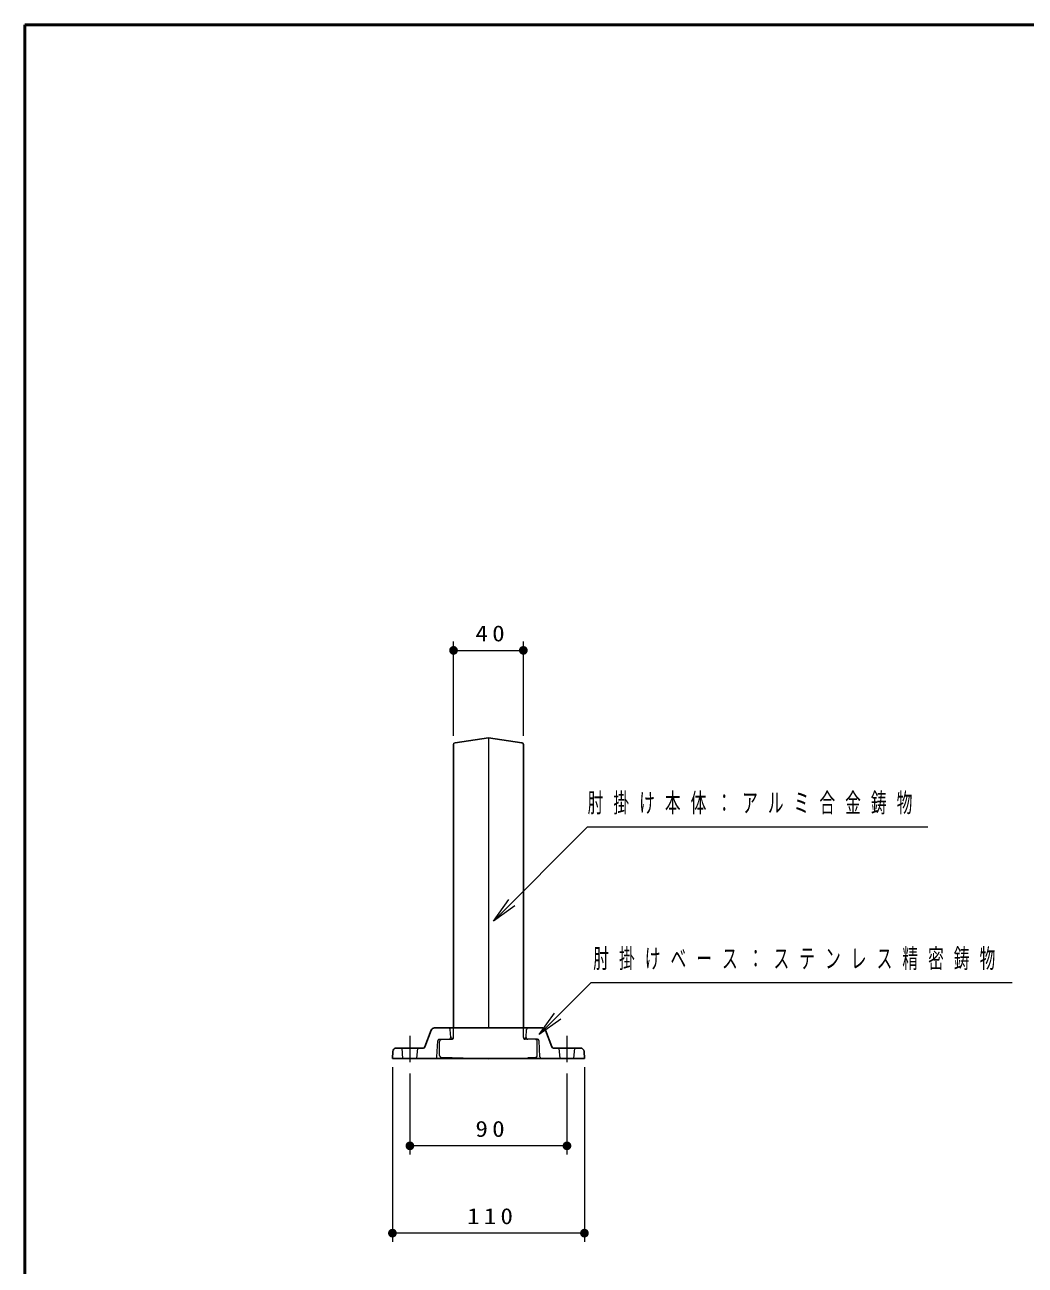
# Model space of a CAD drawing. Units: millimetres on the paper, scale 1:5. Extents: x -385 to 0, y 0 to 267.
# Drawn here: x -385 to -270.4, y 124.9 to 267 of the extents above; entities that cross this region are included whole.
import ezdxf

# ---------------------------------------------------------------- set-up
doc = ezdxf.new("R2010")
doc.units = ezdxf.units.MM
for name, pattern in [('USER1', [4.5, 2.5, -2]), ('USER2', [6, 3, -1, 1, -1]), ('USER3', [8, 3, -1, 1, -1, 1, -1])]:
    doc.linetypes.add(name, pattern=pattern)
doc.layers.add('1_5', color=7, linetype='USER3', lineweight=13)
doc.layers.add('LY_8', color=7, linetype='Continuous', lineweight=13)
doc.styles.add('ＭＳ ゴシック', font='')
doc.styles.get('ＭＳ ゴシック').set_extended_font_data('MS Gothic')

# ---------------------------------------------------------------- blocks, each defined once
blk = doc.blocks.new('filled_dot')
at = {"color": 0, "linetype": 'Continuous', "lineweight": -2, "const_width": 1.25}
blk.add_lwpolyline([(-0.625, 0, 1), (0.625, 0, 1)], format="xyb", close=True, dxfattribs=at)

msp = doc.modelspace()

# ---------------------------------------------------------------- linework, layer by layer
at = {"layer": '1_5', "linetype": 'Continuous'}
for p, q in [((-335.872, 185.576), (-335.872, 196.348)), ((-327.872, 185.576), (-327.872, 196.348)), ((-335.872, 195.348), (-327.872, 195.348)), ((-331.872, 185.348), (-331.872, 152.098)), ((-331.304, 164.328), (-329.536, 166.803)), ((-331.304, 164.328), (-329.183, 166.449)), ((-328.829, 166.095), (-331.304, 164.328)), ((-326.069, 151.334), (-324.296, 153.804)), ((-326.069, 151.334), (-323.943, 153.45)), ((-323.59, 153.096), (-326.069, 151.334)), ((-342.872, 147.598), (-342.872, 127.598)), ((-340.872, 146.874), (-340.872, 137.598)), ((-322.872, 146.874), (-322.872, 137.598)), ((-320.872, 147.598), (-320.872, 127.598)), ((-322.872, 138.598), (-340.872, 138.598)), ((-320.872, 128.598), (-342.872, 128.598))]:
    msp.add_line(p, q, dxfattribs=at)
at = {"layer": '1_5', "linetype": 'Continuous', "lineweight": 25}
for p, q in [((-331.872, 185.348), (-335.702, 184.774)), ((-331.872, 185.348), (-328.042, 184.774)), ((-335.872, 152.098), (-335.872, 184.576)), ((-327.872, 152.098), (-327.872, 184.576)), ((-331.872, 152.098), (-338.049, 152.098)), ((-331.872, 152.098), (-325.696, 152.098)), ((-338.422, 151.84), (-339.149, 149.927)), ((-327.846, 150.909), (-327.741, 150.909)), ((-325.322, 151.84), (-324.595, 149.927)), ((-342.872, 148.598), (-342.829, 149.419)), ((-342.43, 149.798), (-339.336, 149.798)), ((-321.315, 149.798), (-324.408, 149.798)), ((-320.872, 148.598), (-320.915, 149.419)), ((-342.872, 148.598), (-320.872, 148.598))]:
    msp.add_line(p, q, dxfattribs=at)
at = {"layer": '1_5', "linetype": 'USER1'}
for p, q in [((-335.872, 151.009), (-335.872, 152.098)), ((-327.872, 151.009), (-327.872, 152.098)), ((-337.777, 148.788), (-337.682, 150.609)), ((-337.482, 150.798), (-336.398, 150.798)), ((-337.279, 150.765), (-336.065, 150.809)), ((-336.198, 151.009), (-336.246, 151.909)), ((-335.899, 150.909), (-336.003, 150.909)), ((-326.465, 150.765), (-327.679, 150.809)), ((-327.546, 151.009), (-327.499, 151.909)), ((-326.262, 150.798), (-327.346, 150.798)), ((-325.967, 148.788), (-326.062, 150.609)), ((-341.667, 148.598), (-341.772, 149.798)), ((-340.077, 148.598), (-339.972, 149.798)), ((-337.472, 148.952), (-337.472, 150.566)), ((-326.272, 148.952), (-326.272, 150.566)), ((-323.667, 148.598), (-323.772, 149.798)), ((-322.077, 148.598), (-321.972, 149.798)), ((-337.279, 148.752), (-331.872, 148.559)), ((-331.872, 148.559), (-326.465, 148.752))]:
    msp.add_line(p, q, dxfattribs=at)
at = {"layer": '1_5', "linetype": 'USER2'}
for p, q in [((-340.872, 151.19), (-340.872, 147.874)), ((-322.872, 151.19), (-322.872, 147.874))]:
    msp.add_line(p, q, dxfattribs=at)
at = {"layer": '1_5', "linetype": 'Continuous'}
for points in [[(-331.304, 164.328), (-320.508, 175.124), (-281.508, 175.124)], [(-326.069, 151.334), (-320.083, 157.292), (-271.863, 157.292)]]:
    msp.add_lwpolyline(points, dxfattribs=at)
at = {"layer": '1_5', "linetype": 'Continuous', "lineweight": 25}
for centre, radius, start, end in [((-335.672, 184.576), 0.2, 98.53077, 180), ((-328.072, 184.576), 0.2, 0, 81.46923), ((-338.049, 151.698), 0.4, 90, 159.20314), ((-325.696, 151.698), 0.4, 20.79686, 90), ((-342.43, 149.398), 0.4, 90, 177), ((-339.336, 149.998), 0.2, 270, 339.20314), ((-324.408, 149.998), 0.2, 200.79686, 270), ((-321.315, 149.398), 0.4, 3, 90)]:
    msp.add_arc(centre, radius, start, end, dxfattribs=at)
at = {"layer": '1_5', "linetype": 'USER1'}
for centre, start, end in [((-336.445, 151.898), 3, 90), ((-327.299, 151.898), 90, 177), ((-337.482, 150.598), 90, 177), ((-337.272, 150.566), 92.04541, 180), ((-336.398, 150.998), 270, 3), ((-336.003, 151.109), 183, 270), ((-336.072, 151.009), 272.04541, 0), ((-327.672, 151.009), 180, 267.95459), ((-327.741, 151.109), 270, 357), ((-327.346, 150.998), 177, 270), ((-326.472, 150.566), 0, 87.95459), ((-326.262, 150.598), 3, 90), ((-337.977, 148.798), 270, 357), ((-337.272, 148.952), 180, 267.95459), ((-326.472, 148.952), 272.04541, 0), ((-325.767, 148.798), 183, 270)]:
    msp.add_arc(centre, 0.2, start, end, dxfattribs=at)
at = {"layer": 'LY_8', "lineweight": 50}
for p, q in [((-385, 267), (-385, 0)), ((0, 267), (-385, 267))]:
    msp.add_line(p, q, dxfattribs=at)

# ---------------------------------------------------------------- block references
at = {"layer": '1_5', "xscale": 0.4, "yscale": 0.4}
for p in [(-335.872, 195.348), (-340.872, 138.598), (-342.872, 128.598)]:
    msp.add_blockref('filled_dot', p, dxfattribs=at)
at = {"layer": '1_5', "xscale": 0.4, "yscale": 0.4, "rotation": 180}
for p in [(-327.872, 195.348), (-322.872, 138.598), (-320.872, 128.598)]:
    msp.add_blockref('filled_dot', p, dxfattribs=at)

# ---------------------------------------------------------------- texts
at = {"layer": '1_5', "style": 'ＭＳ ゴシック'}
for s, insert, char_height, attachment_point in [('\\T1.34;\\W1.15;40', (-331.444, 196.348), 1.833, 8), ('\\T1.64;\\W0.6;肘掛け本体：アルミ合金鋳物', (-320.508, 177.774), 2.199, 4), ('\\T1.64;\\W0.6;肘掛けベース：ステンレス精密鋳物', (-319.863, 159.942), 2.199, 4), ('\\T1.34;\\W1.15;90', (-331.444, 139.598), 1.833, 8), ('\\T1.33;\\W1.15;110', (-331.452, 129.598), 1.833, 8)]:
    msp.add_mtext(s, dxfattribs=dict(at, insert=insert, char_height=char_height, attachment_point=attachment_point))

doc.saveas('drawing.dxf')
